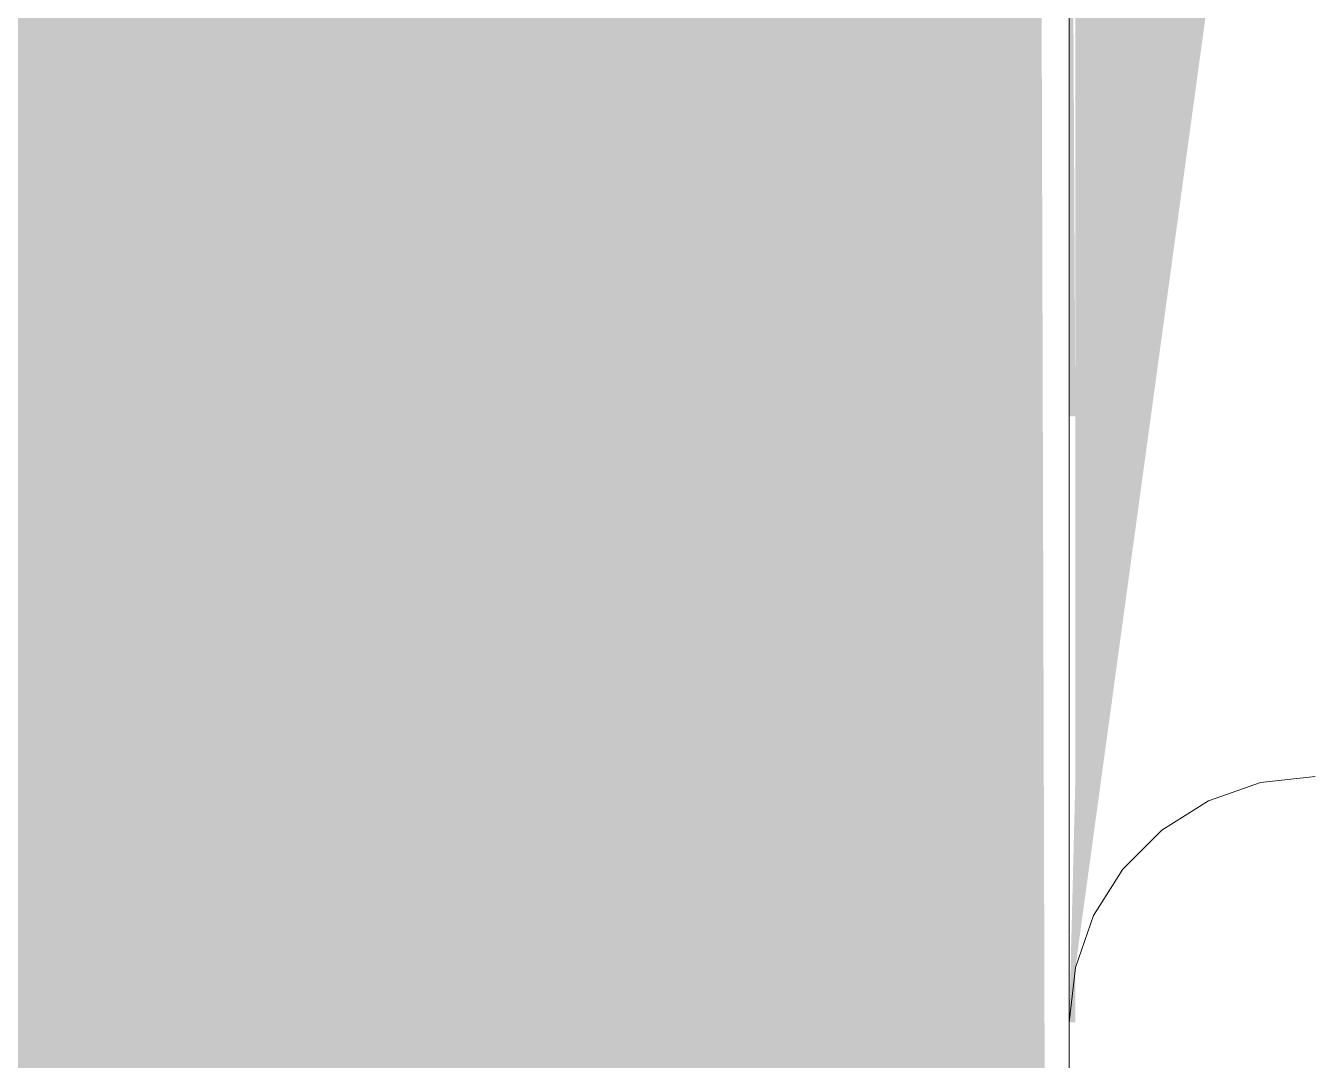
# Model space of a CAD drawing. Header units: metres. Extents: x -5 to 264, y -2 to 18.
# Drawn here: x 3.11512 to 3.12299, y 13.62705 to 13.63336 of the extents above; entities that cross this region are included whole.
import ezdxf

# ---------------------------------------------------------------- set-up
doc = ezdxf.new("R2010")
doc.units = ezdxf.units.M
doc.layers.add('S-BEAM', color=7, linetype='Continuous', lineweight=5)
doc.layers.add('S-BEAM-3', color=7, linetype='Continuous', lineweight=15)
doc.layers.add('S-BEAM-1', color=7, linetype='Continuous', lineweight=5, true_color=0xe9e9e9)

# ---------------------------------------------------------------- blocks, each defined once
blk = doc.blocks.new('MK_JOIST_R01 - MK_JOIST_36_-V55-CORTE A_A')
at = {"layer": 'S-BEAM-1'}
for points in [[(3.094048, 13.5737046), (3.1214852, 13.5737046), (3.121299, 13.6397788), (3.1020278, 13.6586539), (3.094048, 13.6576304), (3.090509, 13.6533631), (3.0785148, 13.6384485), (3.0785148, 13.5737046), (3.091531, 13.5737046)], [(3.1214852, 13.6309793), (3.1215228, 13.6309793), (3.1214852, 13.6384485)], [(3.1215228, 13.6276171), (3.1229852, 13.6383066), (3.1215232, 13.6384485)], [(3.1215228, 13.6272833), (3.1215228, 13.6287834), (3.1214852, 13.6272833)]]:
    blk.add_hatch(color=256, dxfattribs=at).paths.add_polyline_path(points)
at = {"layer": 'S-BEAM'}
for p, q in [((3.1214852, 13.6395647), (3.1214852, 13.6272833)), ((3.1214852, 13.6272833), (3.1214852, 13.6395647))]:
    blk.add_line(p, q, dxfattribs=at)
at = {"layer": 'S-BEAM-3'}
blk.add_line((3.1214852, 13.6272833), (3.1214852, 13.5737046), dxfattribs=at)
at = {"layer": 'S-BEAM-3', "flags": 128}
blk.add_lwpolyline([(3.1229852, 13.6287834), (3.1226514, 13.6287458), (3.1223343, 13.6286349), (3.1220499, 13.6284561), (3.1218124, 13.6282186), (3.1216337, 13.6279342), (3.1215228, 13.6276171), (3.1214852, 13.6272833)], dxfattribs=at)

msp = doc.modelspace()

# ---------------------------------------------------------------- block references
at = {"layer": 'S-BEAM'}
msp.add_blockref('MK_JOIST_R01 - MK_JOIST_36_-V55-CORTE A_A', (0, 0), dxfattribs=at)

doc.saveas('drawing.dxf')
